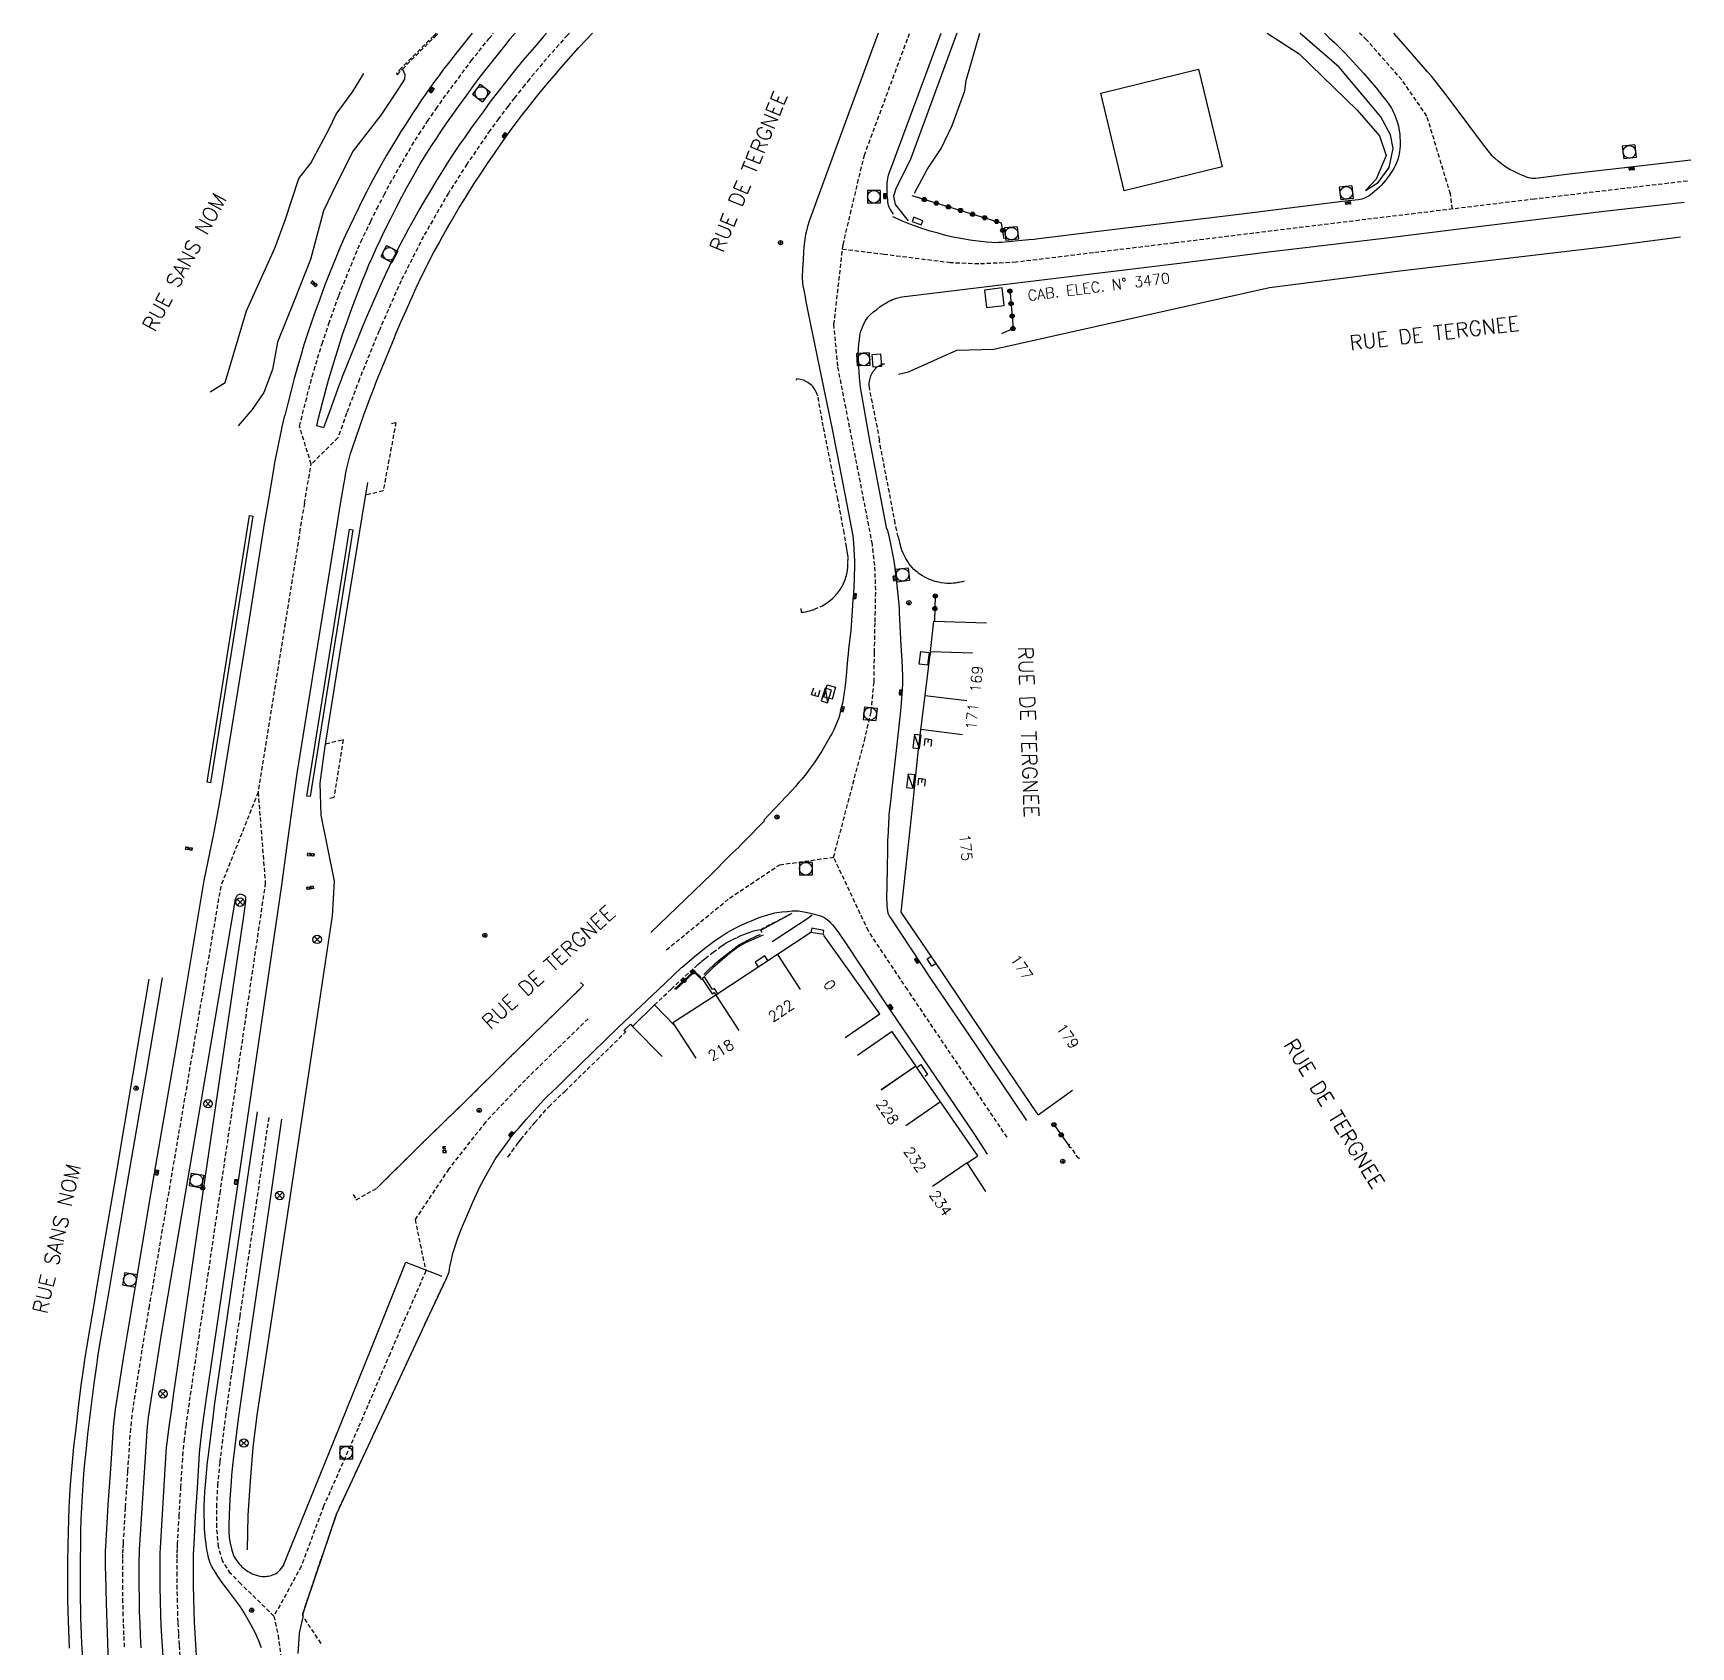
# Model space of a CAD drawing. Header units: millimetres. Extents: x 163014 to 164000, y 124000 to 125000.
# Drawn here: x 163764.5 to 163961.5, y 124808.2 to 125000 of the extents above; entities that cross this region are included whole.
import ezdxf
from ezdxf.enums import TextEntityAlignment as Align

# ---------------------------------------------------------------- set-up
doc = ezdxf.new("R2010")
doc.units = ezdxf.units.MM
doc.linetypes.add('DASHED', pattern=[0.75, 0.5, -0.25])
doc.layers.get('0').update_dxf_attribs({"linetype": 'CONTINUOUS'})
for name, color, linetype in [('W0001', 6, 'DASHED'), ('W0003', 5, 'CONTINUOUS'), ('W0008', 7, 'CONTINUOUS'), ('W0014', 7, 'CONTINUOUS'), ('W0015', 2, 'CONTINUOUS'), ('W0070', 7, 'DASHED'), ('W0071', 7, 'CONTINUOUS'), ('W0100', 7, 'CONTINUOUS'), ('W0103', 1, 'CONTINUOUS'), ('W0105', 7, 'CONTINUOUS'), ('W0112', 1, 'DASHED'), ('W0113', 2, 'DASHED'), ('W0210', 2, 'CONTINUOUS'), ('W0211', 2, 'CONTINUOUS'), ('W0212', 2, 'CONTINUOUS'), ('W0213', 2, 'CONTINUOUS'), ('W0322', 7, 'CONTINUOUS'), ('W0324', 4, 'CONTINUOUS'), ('W0400', 7, 'CONTINUOUS'), ('W0420', 7, 'CONTINUOUS'), ('W0421', 7, 'CONTINUOUS'), ('W0424', 7, 'CONTINUOUS'), ('W0425', 7, 'CONTINUOUS'), ('W0430', 7, 'CONTINUOUS'), ('W0431', 7, 'CONTINUOUS'), ('W0469', 7, 'CONTINUOUS'), ('W0601', 7, 'CONTINUOUS'), ('W0856', 7, 'CONTINUOUS'), ('W0989', 7, 'CONTINUOUS'), ('W0991', 7, 'CONTINUOUS'), ('W1102', 7, 'CONTINUOUS'), ('W1471', 7, 'CONTINUOUS')]:
    doc.layers.add(name, color=color, linetype=linetype)
doc.styles.get("Standard").update_dxf_attribs({"font": 'romans.shx', "width": 0.85})

# ---------------------------------------------------------------- blocks, each defined once
blk = doc.blocks.new('T420')
for p, q in [((0.75, 0.75), (-0.75, 0.75)), ((-0.75, 0.75), (-0.75, -0.75)), ((0.75, 0.75), (0.75, -0.75)), ((0.75, -0.75), (-0.75, -0.75))]:
    blk.add_line(p, q)
blk.add_ellipse((0, 0), major_axis=(-0.53, 0.53), ratio=1, start_param=3.926991, end_param=10.210176)
blk = doc.blocks.new('T400')
for p, q in [((-0.15, 0.3), (0.15, 0.3)), ((-0.15, -0.25), (-0.15, 0.3)), ((-0.15, 0.15), (0.15, 0.15)), ((-0.15, 0), (0.15, 0)), ((0.15, 0.3), (0.15, -0.25)), ((-0.15, -0.15), (0.15, -0.15)), ((-0.15, -0.25), (-0.15, -0.3)), ((-0.15, -0.3), (0.15, -0.3)), ((0.15, -0.3), (0.15, -0.25))]:
    blk.add_line(p, q)
blk = doc.blocks.new('T425')
for p, q in [((-0.15, 0.6), (0.15, 0.6)), ((-0.15, 0.6), (-0.15, 0.3)), ((-0.15, 0.3), (0.15, 0.3)), ((-0.15, 0.15), (0.15, 0.15)), ((-0.15, -0.15), (-0.15, 0.15)), ((0, 0.45), (0.15, 0.45)), ((0.15, 0.45), (0.15, 0.3)), ((0.15, 0.15), (0.15, -0.15)), ((0.15, -0.15), (-0.15, -0.15))]:
    blk.add_line(p, q)
blk.add_ellipse((0, 0), major_axis=(-0.106, 0.106), ratio=1, start_param=3.926991, end_param=10.210176)
blk = doc.blocks.new('T856')
for p, q in [((-0.125, 0), (0.125, 0)), ((0, 0.125), (0, -0.125))]:
    blk.add_line(p, q)
blk.add_ellipse((0, 0), major_axis=(-0.177, 0.177), ratio=1, start_param=3.9269908, end_param=10.2101761)
blk = doc.blocks.new('T469')
at = {"color": 0, "linetype": 'Continuous', "flags": 128}
for points in [[(-0.35, 0.35), (0.35, -0.35)], [(-0.35, -0.35), (0.35, 0.35)]]:
    blk.add_lwpolyline(points, dxfattribs=at)
at = {"color": 0, "linetype": 'Continuous'}
blk.add_circle((0, 0), 0.5, dxfattribs=at)
blk = doc.blocks.new('T424')
for p, q in [((-0.15, 0.61), (0.15, 0.61)), ((-0.15, 0.31), (-0.15, 0.61)), ((0, 0.46), (-0.15, 0.46)), ((0.15, 0.31), (-0.15, 0.31)), ((-0.15, 0.16), (0.15, 0.16)), ((-0.15, -0.14), (-0.15, 0.16)), ((0.15, 0.16), (0.15, -0.14)), ((0.15, -0.14), (-0.15, -0.14))]:
    blk.add_line(p, q)
blk.add_ellipse((0, 0.01), major_axis=(-0.106, 0.106), ratio=1, start_param=3.926991, end_param=10.210176)
blk = doc.blocks.new('T1471')
at = {"color": 0, "linetype": 'Continuous', "flags": 128}
blk.add_lwpolyline([(-0.75, -0.5), (-0.75, 0.5), (0.75, 0.5), (0.75, -0.5), (-0.75, -0.5)], dxfattribs=at)
blk = doc.blocks.new('T430')
at = {"flags": 128}
for points in [[(-0.4, 2.1), (0.4, 2.1)], [(-0.4, 2.1), (-0.4, 1.3)], [(0.8, 0.8), (-0.8, 0.8)], [(-0.8, 0.8), (-0.8, 0)], [(0.8, 0.8), (-0.8, 0)], [(-0.8, 0), (0.8, 0)], [(-0.4, 1.7), (0, 1.7)], [(-0.4, 1.3), (0.4, 1.3)], [(0.8, 0), (0.8, 0.8)]]:
    blk.add_lwpolyline(points, dxfattribs=at)
blk = doc.blocks.new('t322o')
at = {"color": 0, "linetype": 'Continuous'}
for radius in [0.25, 0.15]:
    blk.add_circle((0, 0), radius, dxfattribs=at)

msp = doc.modelspace()

# ---------------------------------------------------------------- linework, layer by layer
at = {"layer": 'W0001'}
for points in [[(163828.21, 125000), (163827.98, 124999.76), (163825.5, 124996.96), (163823.47, 124994.54), (163822.91, 124993.85), (163821.69, 124992.32), (163820.93, 124991.34), (163819.82, 124989.84), (163818.78, 124988.44), (163816.04, 124984.44), (163813.84, 124980.99), (163810.87, 124975.83), (163808.21, 124970.57), (163805.58, 124964.59), (163803.27, 124958.89), (163801.74, 124954.81), (163800.71, 124951.89), (163797.53, 124948.75), (163796.14, 124953.28), (163797.65, 124959.2), (163798.82, 124963.08), (163799.62, 124965.47), (163800.83, 124968.83), (163803.07, 124974.38), (163803.44, 124975.2), (163804.61, 124977.64), (163805.33, 124979.13), (163806.2, 124980.77), (163806.88, 124982.09), (163809.5, 124986.64), (163810.34, 124987.96), (163811.37, 124989.52), (163812.37, 124991), (163813.23, 124992.22), (163816.56, 124996.7), (163817.48, 124997.85), (163818.66, 124999.34), (163819.21, 125000)], [(163880.24, 124868.75), (163868.39, 124886.31), (163863.75, 124893.29), (163859.62, 124902.04), (163863.28, 124915.9), (163863.28, 124915.9), (163864.08, 124919.38), (163864.42, 124922.88), (163864.47, 124926.4), (163864.55, 124930.04), (163864.63, 124933.79), (163864.51, 124936.74), (163864.22, 124939.23), (163863.8, 124941.48), (163861.95, 124950.97), (163860.11, 124960.43), (163859.66, 124965.38), (163860.74, 124974.85), (163863.27, 124985.48), (163868.47, 124999.5), (163868.64, 125000)], [(163933.17, 124979.09), (163932.92, 124980.89), (163930.13, 124990.15), (163927.14, 124994.46), (163922.96, 124999.2), (163922.13, 125000)], [(163961.1, 124982.42), (163942.91, 124980.27), (163922.89, 124977.85), (163909.56, 124976.22), (163900.08, 124975.05), (163890.5, 124973.89), (163881.31, 124972.77), (163876.87, 124972.56), (163873.52, 124972.7), (163865.61, 124973.69), (163860.68, 124974.3)], [(163796.72, 124944.12), (163797.53, 124948.75)], [(163796.72, 124944.12), (163796.72, 124944.12), (163796.72, 124944.12), (163796.72, 124944.12), (163796.2, 124940.97), (163793.96, 124926.93), (163791.22, 124909.76), (163786.78, 124898.6), (163783.62, 124880.04), (163780.34, 124860.78), (163778.28, 124848.71), (163777.77, 124845.67), (163777.28, 124842.62), (163776.8, 124839.58), (163776.33, 124836.52), (163776.22, 124835.73), (163776.13, 124834.92), (163776.05, 124834.11), (163775.99, 124833.31), (163775.7, 124829.02), (163775.43, 124824.74), (163775.17, 124820.45), (163775.14, 124819.83), (163775.12, 124819.2), (163775.1, 124818.58), (163775.09, 124817.01), (163775.09, 124815.45), (163775.11, 124813.88), (163775.15, 124812.32), (163775.19, 124810.87), (163775.25, 124809.42), (163775.33, 124807.97)], [(163791.22, 124909.76), (163792.08, 124898.99), (163790.33, 124887.08), (163786.7, 124862.36), (163783.12, 124837.92), (163782.89, 124836.36), (163782.66, 124834.64), (163782.44, 124832.92), (163782.35, 124832.14), (163782.28, 124831.36), (163782.22, 124830.58), (163782.01, 124827.21), (163781.81, 124823.84), (163781.62, 124820.47), (163781.59, 124819.86), (163781.57, 124819.25), (163781.56, 124818.63), (163781.56, 124817.06), (163781.56, 124815.5), (163781.59, 124813.94), (163781.63, 124812.37), (163781.68, 124811.03), (163781.75, 124809.68), (163781.83, 124808.33), (163781.93, 124806.99)], [(163839.75, 124891.04), (163847.26, 124897.18), (163853.21, 124901.15), (163859.62, 124902.04)]]:
    msp.add_lwpolyline(points, dxfattribs=at)
at = {"layer": 'W0003', "linetype": 'Continuous', "flags": 128}
for points in [[(163790.6, 124942.6), (163790.01, 124938.81), (163785.55, 124910.89), (163785.15, 124910.95), (163789.62, 124938.88), (163790.2, 124942.66), (163790.6, 124942.6)], [(163802.47, 124940.97), (163801.88, 124937.19), (163797.42, 124909.26), (163797.02, 124909.32), (163801.48, 124937.25), (163802.07, 124941.03), (163802.47, 124940.97)]]:
    msp.add_lwpolyline(points, dxfattribs=at)
at = {"layer": 'W0008'}
for points in [[(163816.65, 125000), (163814.91, 124997.83), (163814.36, 124997.12), (163813.81, 124996.41), (163813.27, 124995.7), (163812.73, 124994.98), (163812.2, 124994.26), (163811.68, 124993.53), (163811.16, 124992.8), (163810.65, 124992.06), (163810.15, 124991.32), (163809.65, 124990.58), (163809.16, 124989.83), (163808.68, 124989.08), (163808.2, 124988.32), (163807.73, 124987.55), (163807.3, 124986.85), (163806.88, 124986.14), (163806.46, 124985.43), (163806.05, 124984.71), (163805.65, 124984), (163805.25, 124983.27), (163804.86, 124982.55), (163804.47, 124981.82), (163804.09, 124981.09), (163803.71, 124980.36), (163801.57, 124975.91), (163801.37, 124975.48), (163800.86, 124974.29), (163800.37, 124973.1), (163799.74, 124971.53), (163799.13, 124969.95), (163798.54, 124968.38), (163797.96, 124966.79), (163797.52, 124965.52), (163797.09, 124964.24), (163796.67, 124962.94), (163796.28, 124961.64), (163795.9, 124960.34), (163795.51, 124958.94), (163795.14, 124957.54), (163794.79, 124956.14), (163794.39, 124954.54)], [(163801.42, 124946.34), (163801.51, 124946.94), (163801.62, 124947.55), (163801.74, 124948.15), (163801.88, 124948.76), (163802.04, 124949.4), (163802.21, 124950.04), (163802.31, 124950.37), (163802.42, 124950.7), (163803.76, 124954.52), (163804.14, 124955.59), (163804.53, 124956.66), (163804.92, 124957.65), (163805.31, 124958.64), (163807.38, 124963.72), (163807.6, 124964.26), (163808.2, 124965.65), (163808.8, 124967.04), (163809.4, 124968.38), (163810.01, 124969.72), (163810.37, 124970.48), (163810.73, 124971.23), (163811.11, 124971.98), (163811.61, 124972.97), (163812.12, 124973.95), (163812.65, 124974.92), (163813.14, 124975.83), (163813.65, 124976.73), (163814.16, 124977.63), (163814.64, 124978.45), (163815.12, 124979.27), (163815.62, 124980.08), (163816.25, 124981.1), (163816.9, 124982.11), (163817.72, 124983.37), (163818.55, 124984.61), (163819.3, 124985.71), (163820.06, 124986.8), (163820.83, 124987.88), (163821.43, 124988.71), (163822.04, 124989.53), (163822.66, 124990.33), (163823.62, 124991.56), (163824.6, 124992.77), (163825.62, 124994.02), (163826.67, 124995.25), (163826.97, 124995.6), (163829.28, 124998.24), (163829.37, 124998.34), (163830.96, 125000)], [(163864.92, 125000), (163860.14, 124987.09), (163856.72, 124977.65), (163856.52, 124977.01), (163856.34, 124976.36), (163856.28, 124976.07), (163856.23, 124975.77), (163856.15, 124975.19), (163856.09, 124974.61), (163856.04, 124974.03), (163855.98, 124973.03), (163855.93, 124972.02), (163855.89, 124971.01), (163855.89, 124970.74), (163855.91, 124970.47), (163855.94, 124970.2), (163856.14, 124969.04), (163856.35, 124967.89), (163856.58, 124966.73), (163858.42, 124957.86), (163859.44, 124952.92), (163860.05, 124949.92), (163861.6, 124941.91), (163861.75, 124941.08), (163861.89, 124940.24), (163861.94, 124939.81), (163861.98, 124939.39), (163862.1, 124937.28), (163862.11, 124937.03), (163862.1, 124936.65), (163862.01, 124933.99), (163861.99, 124933.67), (163861.98, 124933.36), (163861.92, 124932.67), (163861.87, 124931.98), (163861.65, 124928.99), (163861.4, 124926.8), (163861.33, 124926.18), (163861.28, 124925.57), (163861.06, 124923.14), (163861.01, 124922.55), (163860.96, 124922.12), (163860.89, 124921.68), (163860.78, 124921.02), (163860.67, 124920.37), (163860.57, 124919.93), (163860.41, 124919.27), (163860.31, 124918.89), (163860.18, 124918.51), (163860.05, 124918.14), (163859.85, 124917.66), (163859.63, 124917.18), (163859.4, 124916.72), (163859.26, 124916.46), (163858.21, 124914.66), (163857.92, 124914.19), (163857.62, 124913.72), (163857.3, 124913.27), (163856.83, 124912.62), (163856.34, 124911.97), (163855.83, 124911.34), (163855.49, 124910.96), (163855.08, 124910.46), (163854.65, 124909.96), (163851.32, 124906.43), (163851.38, 124906.35), (163851.38, 124906.34), (163851.37, 124906.33), (163850.58, 124905.52), (163849.78, 124904.71), (163849.05, 124903.99), (163848.64, 124903.55), (163848.3, 124903.21), (163847.94, 124902.88), (163847.59, 124902.55), (163847.25, 124902.21), (163845.09, 124900.04), (163837.9, 124893.1)], [(163866.74, 124978.5), (163866.6, 124978.67), (163866.48, 124978.85), (163866.36, 124979.03), (163866.3, 124979.12), (163866.26, 124979.22), (163866.22, 124979.32), (163866.16, 124979.53), (163866.11, 124979.75), (163866.07, 124979.96), (163866.05, 124980.18), (163866, 124980.74), (163865.98, 124981.29), (163865.97, 124981.84), (163865.98, 124982.14), (163866.02, 124982.43), (163866.07, 124982.72), (163866.16, 124983.11), (163866.27, 124983.49), (163866.4, 124983.87), (163872.39, 125000)], [(163917.94, 125000), (163918.52, 124999.46), (163919.13, 124998.88), (163919.73, 124998.29), (163920.32, 124997.69), (163920.9, 124997.09), (163921.76, 124996.16), (163922.6, 124995.23), (163923.35, 124994.37), (163924.08, 124993.51), (163924.5, 124993), (163924.91, 124992.47), (163925.26, 124992.02), (163925.6, 124991.56), (163925.76, 124991.32), (163925.91, 124991.08), (163926.04, 124990.83), (163926.17, 124990.57), (163926.31, 124990.24), (163926.44, 124989.91), (163926.56, 124989.57), (163926.67, 124989.23), (163926.74, 124988.95), (163926.8, 124988.67), (163926.85, 124988.38), (163926.9, 124987.99), (163926.93, 124987.6), (163926.95, 124987.21), (163926.95, 124986.89), (163926.94, 124986.58), (163926.92, 124986.26), (163926.88, 124985.95), (163926.84, 124985.67), (163926.78, 124985.4), (163926.71, 124985.13), (163926.62, 124984.87), (163926.52, 124984.59), (163926.4, 124984.31), (163926.27, 124984.05), (163926.12, 124983.79), (163925.9, 124983.43), (163925.66, 124983.09), (163925.41, 124982.75), (163925.15, 124982.43), (163924.94, 124982.18), (163924.72, 124981.94), (163924.49, 124981.71), (163924.2, 124981.44), (163923.91, 124981.18), (163923.61, 124980.92), (163923.42, 124980.77), (163923.23, 124980.64), (163923.02, 124980.53), (163922.81, 124980.42), (163922.61, 124980.35), (163922.41, 124980.28), (163922.2, 124980.23), (163921.99, 124980.2), (163920.43, 124980.01), (163908.13, 124978.49), (163890.75, 124976.38), (163883.69, 124975.51), (163883.48, 124975.49), (163882.83, 124975.42), (163880.4, 124975.19), (163879.59, 124975.12), (163879.21, 124975.1), (163878.82, 124975.09), (163878.44, 124975.11), (163877.77, 124975.15), (163877.1, 124975.22), (163876.43, 124975.3), (163875.8, 124975.39), (163875.16, 124975.5), (163874.53, 124975.61), (163874, 124975.72), (163873.48, 124975.84), (163872.96, 124975.96), (163872.03, 124976.21), (163871.11, 124976.46), (163870.61, 124976.61), (163870.11, 124976.78), (163869.91, 124976.84), (163868.67, 124977.29), (163868.28, 124977.44), (163867.89, 124977.6), (163867.28, 124977.87), (163866.67, 124978.15)], [(163961.5, 124984.92), (163954.69, 124984.11), (163947.02, 124983.22), (163943.07, 124982.73), (163942.91, 124982.72), (163942.75, 124982.72), (163942.6, 124982.74), (163942.44, 124982.76), (163942.2, 124982.82), (163941.95, 124982.89), (163941.72, 124982.98), (163941.49, 124983.08), (163940.99, 124983.31), (163940.49, 124983.55), (163940, 124983.8), (163939.78, 124983.93), (163939.56, 124984.06), (163939.35, 124984.2), (163939.19, 124984.31), (163939.04, 124984.43), (163938.61, 124984.77), (163938.19, 124985.12), (163938.08, 124985.22), (163937.98, 124985.32), (163937.89, 124985.43), (163937.46, 124985.96), (163937.04, 124986.5), (163936.63, 124987.04), (163933.6, 124991.07), (163932.36, 124992.71), (163931.1, 124994.34), (163930.66, 124994.89), (163930.21, 124995.42), (163927.92, 124998.05), (163926.2, 125000)], [(163882.59, 124870.74), (163876.55, 124879.71), (163871.17, 124887.64), (163866.4, 124894.84), (163866.26, 124895.05), (163866.14, 124895.27), (163866.11, 124895.33), (163866.1, 124895.39), (163866.06, 124895.69), (163866, 124896.21), (163865.97, 124896.57), (163865.95, 124897.09), (163865.98, 124898.67), (163866.01, 124900.79), (163866.05, 124903), (163866.08, 124904.2), (163866.09, 124904.34), (163866.22, 124906.85), (163866.24, 124907.14), (163866.27, 124907.44), (163866.4, 124908.66), (163866.54, 124909.87), (163867.15, 124915.09), (163867.5, 124918.39), (163867.6, 124919.4), (163867.69, 124920.41), (163867.77, 124921.43), (163867.8, 124922.02), (163867.83, 124922.62), (163867.84, 124923.21), (163867.84, 124923.41), (163867.83, 124923.62), (163867.75, 124925.42), (163867.66, 124927.23), (163867.46, 124931.09), (163867.43, 124931.6), (163867.39, 124932.11), (163867.24, 124933.59), (163867.08, 124935.06), (163866.98, 124935.99), (163866.92, 124936.45), (163866.78, 124937.52), (163866.75, 124937.69), (163866.47, 124939.08), (163866.25, 124940.06), (163866.02, 124941.04), (163865.96, 124941.05), (163863.86, 124952.03), (163862.97, 124957.02), (163862.86, 124957.66), (163862.77, 124958.3), (163862.73, 124958.68), (163862.69, 124959.06), (163862.62, 124960.35), (163862.56, 124961.72), (163862.55, 124961.98), (163862.56, 124962.24), (163862.57, 124962.51), (163862.62, 124963.02), (163862.68, 124963.53), (163862.74, 124964.04), (163862.78, 124964.25), (163862.87, 124964.56), (163862.97, 124964.86), (163863.08, 124965.16), (163863.21, 124965.46), (163863.31, 124965.66), (163863.42, 124965.85), (163863.55, 124966.04), (163863.69, 124966.22), (163863.84, 124966.38), (163864, 124966.54), (163864.36, 124966.86), (163864.74, 124967.16), (163865.12, 124967.45), (163865.47, 124967.69), (163865.83, 124967.92), (163866.2, 124968.13), (163866.41, 124968.23), (163866.63, 124968.33), (163866.85, 124968.41), (163867.08, 124968.48), (163867.4, 124968.57), (163867.73, 124968.64), (163868.06, 124968.7), (163868.39, 124968.75), (163879.79, 124970.12), (163900.72, 124972.66), (163911, 124973.95), (163925.35, 124975.68), (163934.29, 124976.79), (163951.21, 124978.82), (163960.71, 124979.91)], [(163773.46, 124806.33), (163773.33, 124809.84), (163773.22, 124813.34), (163773.11, 124816.85), (163773.1, 124817.54), (163773.09, 124818.24), (163773.09, 124818.94), (163773.1, 124819.54), (163773.13, 124820.15), (163773.16, 124820.76), (163773.42, 124825.06), (163773.7, 124829.36), (163773.99, 124833.66), (163774.04, 124834.35), (163774.11, 124835.03), (163774.19, 124835.71), (163774.29, 124836.39), (163774.75, 124839.45), (163775.23, 124842.51), (163775.73, 124845.57), (163776.24, 124848.63), (163778.4, 124861.51), (163781.63, 124880.26), (163784.81, 124899.27), (163785.95, 124904.84), (163786.55, 124908.01), (163786.88, 124909.79), (163789.79, 124927.85), (163792.04, 124941.91), (163792.51, 124944.57), (163792.66, 124945.54), (163793.15, 124948.62), (163793.17, 124948.73), (163793.68, 124951.26), (163793.99, 124952.78), (163794.09, 124953.22), (163794.39, 124954.54)], [(163783.91, 124807.14), (163783.81, 124808.46), (163783.73, 124809.79), (163783.67, 124811.11), (163783.62, 124812.44), (163783.58, 124813.98), (163783.55, 124815.52), (163783.54, 124817.07), (163783.55, 124818.61), (163783.56, 124819.2), (163783.58, 124819.78), (163783.61, 124820.37), (163783.8, 124823.73), (163784, 124827.09), (163784.21, 124830.45), (163784.26, 124831.2), (163784.33, 124831.94), (163784.41, 124832.68), (163784.63, 124834.38), (163784.86, 124836.08), (163785.1, 124837.78), (163788.65, 124861.94), (163792.42, 124887.63), (163794.05, 124898.73), (163794.62, 124903.16), (163795.56, 124909.74), (163795.88, 124911.98), (163798.13, 124926.02), (163800.37, 124940.04), (163801.03, 124944.04), (163801.42, 124946.34)], [(163821.17, 124868.65), (163821.91, 124869.53), (163822.15, 124869.8), (163823.08, 124870.85), (163825.14, 124873.16), (163825.38, 124873.41), (163825.63, 124873.66), (163826.8, 124874.77), (163827.97, 124875.89), (163834.07, 124881.83), (163838.71, 124886.25), (163841.55, 124888.95), (163841.6, 124888.99), (163843.06, 124890.2), (163844.53, 124891.4), (163844.74, 124891.56), (163844.95, 124891.72), (163845.47, 124892.1), (163846.01, 124892.47), (163846.48, 124892.78), (163846.97, 124893.08), (163847.41, 124893.33), (163847.85, 124893.56), (163848.63, 124893.95), (163849.42, 124894.31), (163849.86, 124894.5), (163850.3, 124894.68), (163850.76, 124894.86), (163851.23, 124895.02), (163851.7, 124895.17), (163852.18, 124895.32), (163852.41, 124895.37), (163852.63, 124895.42), (163852.87, 124895.46), (163853.47, 124895.54), (163854.08, 124895.61), (163854.69, 124895.67), (163854.94, 124895.69), (163855.18, 124895.68), (163855.43, 124895.66), (163855.87, 124895.61), (163856.3, 124895.53), (163856.73, 124895.44), (163857.33, 124895.28), (163857.92, 124895.11), (163858.06, 124895.07), (163858.2, 124895.01), (163858.35, 124894.95), (163858.5, 124894.87), (163858.61, 124894.81), (163858.72, 124894.73), (163858.9, 124894.6), (163859.07, 124894.45), (163859.26, 124894.26), (163859.44, 124894.06), (163859.52, 124893.96), (163860.03, 124893.31), (163860.12, 124893.2), (163861.1, 124891.73), (163865.6, 124884.97), (163876.36, 124869.1), (163877.88, 124866.76)]]:
    msp.add_lwpolyline(points, dxfattribs=at)
at = {"layer": 'W0014'}
for points in [[(163851.11, 124893.09), (163850.96, 124893.39), (163854.7, 124895.4)], [(163857.05, 124895.17), (163857.05, 124895.17), (163856.45, 124894.68), (163852.33, 124891.99)], [(163844.19, 124888.11), (163844.8, 124888.71), (163845.42, 124889.29), (163845.81, 124889.64), (163846.21, 124889.97), (163847.07, 124890.65), (163847.94, 124891.32), (163848.06, 124891.42), (163848.19, 124891.5), (163848.5, 124891.7), (163848.82, 124891.87), (163849.57, 124892.26), (163850.33, 124892.63), (163850.47, 124892.69), (163850.91, 124892.86)], [(163851.23, 124892.79), (163850.85, 124892.62), (163850.71, 124892.56), (163849.58, 124892.06), (163849.15, 124891.87), (163848.86, 124891.72), (163848.58, 124891.57), (163848.3, 124891.39), (163847.86, 124891.08), (163847.43, 124890.75), (163847.01, 124890.41), (163846.68, 124890.13), (163845.54, 124889.12), (163845.32, 124888.92), (163845.11, 124888.72), (163844.71, 124888.34), (163844.32, 124887.95)], [(163871.79, 124889.43), (163871.28, 124889.1), (163870.73, 124889.97), (163871.21, 124890.27)], [(163778.24, 124887.55), (163776.33, 124876.28), (163774.28, 124864.02), (163772.55, 124854.15), (163772.01, 124850.84), (163771.77, 124849.35), (163770.86, 124844), (163770.7, 124843), (163770.59, 124842.34), (163770.5, 124841.67), (163770.21, 124839.52), (163769.92, 124837.36), (163769.7, 124835.58), (163769.5, 124833.8), (163769.3, 124831.96), (163769.12, 124830.12), (163769, 124828.81), (163768.9, 124827.5), (163768.82, 124826.19), (163768.74, 124824.76), (163768.68, 124823.33), (163768.64, 124821.91), (163768.6, 124820.15), (163768.57, 124818.39), (163768.57, 124816.91), (163768.57, 124815.42), (163768.58, 124813.9), (163768.61, 124812.37), (163768.64, 124811.29), (163768.67, 124810.21), (163768.72, 124809.12), (163768.78, 124808.03)], [(163779.81, 124887.7), (163777.83, 124875.99), (163775.63, 124863.16), (163774, 124853.55), (163773.49, 124850.47), (163773.26, 124849.13), (163772.35, 124843.88), (163772.18, 124842.88), (163772.08, 124842.28), (163772, 124841.68), (163771.7, 124839.47), (163771.42, 124837.27), (163771.18, 124835.37), (163770.96, 124833.47), (163770.77, 124831.75), (163770.6, 124830.04), (163770.48, 124828.75), (163770.38, 124827.45), (163770.3, 124826.16), (163770.23, 124824.74), (163770.17, 124823.32), (163770.13, 124821.9), (163770.1, 124820.24), (163770.08, 124818.59), (163770.07, 124817.07), (163770.07, 124815.55), (163770.08, 124814.03), (163770.1, 124812.5), (163770.12, 124811.59), (163770.15, 124810.67), (163770.19, 124809.62), (163770.25, 124808.57), (163770.45, 124805.74)], [(163844.01, 124887.57), (163843.9, 124887.51), (163843.05, 124888.37), (163840.87, 124886.32)]]:
    msp.add_lwpolyline(points, dxfattribs=at)
at = {"layer": 'W0015'}
for points in [[(163825.51, 125000), (163825.11, 124999.55), (163824.34, 124998.67), (163823.5, 124997.69), (163822.66, 124996.69), (163821.83, 124995.69), (163821.08, 124994.77), (163820.35, 124993.83), (163819.62, 124992.89), (163818.78, 124991.78), (163817.95, 124990.66), (163817.12, 124989.53), (163816.47, 124988.61), (163815.81, 124987.68), (163815.17, 124986.75), (163814.61, 124985.92), (163814.06, 124985.09), (163813.52, 124984.26), (163812.92, 124983.32), (163812.34, 124982.38), (163811.77, 124981.43), (163811.1, 124980.29), (163810.44, 124979.14), (163809.79, 124977.99), (163809.1, 124976.73), (163808.42, 124975.46), (163807.76, 124974.19), (163807.29, 124973.27), (163806.84, 124972.35), (163806.41, 124971.42), (163805.64, 124969.75), (163804.89, 124968.07), (163804.21, 124966.5), (163803.55, 124964.92), (163803.27, 124964.22), (163801.22, 124959.13), (163801.04, 124958.67), (163800.86, 124958.2), (163800.29, 124956.65), (163799.73, 124955.1), (163799, 124953.09), (163798.19, 124953.31), (163798.4, 124954.23), (163798.63, 124955.14), (163798.86, 124956.05), (163799.1, 124956.95), (163799.34, 124957.86), (163799.6, 124958.76), (163799.86, 124959.67), (163800.13, 124960.57), (163800.4, 124961.47), (163800.69, 124962.37), (163800.98, 124963.26), (163801.27, 124964.16), (163801.58, 124965.05), (163801.89, 124965.94), (163802.21, 124966.82), (163802.53, 124967.7), (163802.92, 124968.73), (163803.31, 124969.76), (163803.71, 124970.78), (163804.05, 124971.62), (163804.4, 124972.45), (163804.76, 124973.28), (163805.25, 124974.39), (163805.75, 124975.48), (163806.28, 124976.57), (163806.94, 124977.9), (163807.62, 124979.23), (163808.32, 124980.55), (163808.91, 124981.66), (163809.52, 124982.75), (163810.14, 124983.85), (163810.5, 124984.48), (163810.88, 124985.1), (163811.27, 124985.72), (163811.83, 124986.61), (163812.41, 124987.48), (163812.99, 124988.35), (163813.66, 124989.33), (163814.35, 124990.31), (163815.04, 124991.28), (163816.03, 124992.64), (163817.02, 124994), (163817.61, 124994.79), (163818.21, 124995.57), (163818.35, 124995.76), (163820.57, 124998.55), (163821.19, 124999.31), (163821.77, 125000)], [(163777.32, 124808.08), (163777.25, 124809.51), (163777.19, 124810.94), (163777.14, 124812.37), (163777.11, 124813.91), (163777.09, 124815.46), (163777.09, 124817.01), (163777.1, 124818.55), (163777.11, 124819.15), (163777.13, 124819.74), (163777.16, 124820.33), (163777.43, 124824.61), (163777.7, 124828.89), (163777.98, 124833.17), (163778.04, 124833.94), (163778.11, 124834.7), (163778.2, 124835.47), (163778.31, 124836.23), (163778.77, 124839.27), (163779.25, 124842.31), (163779.74, 124845.34), (163780.25, 124848.37), (163782.31, 124860.45), (163785.59, 124879.71), (163788.48, 124896.82)], [(163788.48, 124896.82), (163788.5, 124896.95), (163788.53, 124897.08), (163788.57, 124897.19), (163788.62, 124897.29), (163788.68, 124897.39), (163788.75, 124897.48), (163788.79, 124897.53), (163788.83, 124897.57), (163788.91, 124897.62), (163789, 124897.66), (163789.08, 124897.68), (163789.17, 124897.67), (163789.23, 124897.66), (163789.28, 124897.65), (163789.36, 124897.62), (163789.42, 124897.59), (163789.53, 124897.53), (163789.63, 124897.46), (163789.66, 124897.42), (163789.69, 124897.37), (163789.71, 124897.32), (163789.73, 124897.08), (163789.74, 124896.99), (163789.74, 124896.9), (163789.72, 124896.72), (163789.7, 124896.54), (163789.43, 124894.75)], [(163789.43, 124894.75), (163788.23, 124886.53), (163784.75, 124862.78), (163781.14, 124838.06), (163780.87, 124836.2), (163780.62, 124834.33), (163780.37, 124832.47), (163780.3, 124831.86), (163780.25, 124831.26), (163780.2, 124830.66), (163780, 124827.31), (163779.8, 124823.96), (163779.61, 124820.61), (163779.58, 124819.97), (163779.56, 124819.33), (163779.55, 124818.68), (163779.54, 124816.99), (163779.55, 124815.31), (163779.57, 124813.62), (163779.62, 124811.93), (163779.66, 124810.7), (163779.73, 124809.47), (163779.81, 124808.25), (163779.9, 124807.02)]]:
    msp.add_lwpolyline(points, dxfattribs=at)
at = {"layer": 'W0070'}
for points in [[(163830.44, 124882.85), (163823, 124875.59), (163818.25, 124870.56), (163813.87, 124864.99), (163809.88, 124858.98), (163811.14, 124852.86), (163806.9, 124843.06), (163803.11, 124834.18), (163799, 124824.89), (163796.35, 124817.75), (163793.11, 124811.84), (163789.15, 124815.69), (163787.95, 124816.92), (163787, 124818.41), (163786.51, 124820.08), (163786.3, 124822.42), (163786.3, 124824.82), (163786.44, 124827.36), (163786.7, 124830.14), (163787.37, 124835.51), (163788.14, 124841.04), (163789.07, 124847.44), (163791.04, 124860.96), (163792.56, 124871.35)], [(163793.11, 124811.84), (163793.6, 124809.56), (163793.96, 124806.78)]]:
    msp.add_lwpolyline(points, dxfattribs=at)
at = {"layer": 'W0071'}
for points in [[(163805.32, 124862.7), (163810.52, 124867.84), (163815.95, 124873.12), (163820.99, 124878.1), (163829.44, 124886.37), (163829.89, 124886.82)], [(163791.11, 124871.78), (163789.55, 124861.32), (163787.58, 124847.77), (163786.64, 124841.23), (163786.01, 124836.87), (163785.87, 124835.75), (163785.24, 124830.66), (163785.18, 124830.16), (163785.08, 124829.26), (163784.99, 124828.35), (163784.92, 124827.44), (163784.87, 124826.59), (163784.82, 124825.74), (163784.79, 124824.89), (163784.78, 124824.34), (163784.79, 124823.79), (163784.8, 124823.01), (163784.83, 124822.23), (163784.86, 124821.79), (163784.89, 124821.35), (163784.94, 124820.91), (163784.99, 124820.46), (163785.06, 124820.02), (163785.13, 124819.57), (163785.21, 124819.19), (163785.3, 124818.82), (163785.41, 124818.44), (163785.5, 124818.18), (163785.61, 124817.92), (163785.73, 124817.67), (163785.86, 124817.44), (163786, 124817.21), (163786.39, 124816.59), (163786.8, 124815.97), (163786.98, 124815.71), (163787.41, 124815.15), (163788.03, 124814.37), (163788.39, 124813.9), (163788.74, 124813.42), (163789.08, 124812.94), (163789.3, 124812.62), (163789.5, 124812.3), (163789.69, 124811.97), (163790.3, 124810.86), (163790.9, 124809.75), (163790.99, 124809.57), (163791.08, 124809.38), (163791.25, 124808.95), (163791.42, 124808.52), (163791.58, 124808.09)], [(163794.01, 124870.91), (163792.52, 124860.6), (163790.55, 124847.1), (163789.64, 124840.86), (163789.4, 124839.18), (163789.16, 124837.49), (163789.02, 124836.39), (163788.87, 124835.28), (163788.26, 124830.4), (163788.23, 124830.11), (163788.14, 124829.34), (163788.07, 124828.57), (163788, 124827.79), (163787.93, 124826.78), (163787.87, 124825.76), (163787.81, 124824.75), (163787.78, 124823.88), (163787.76, 124822.61), (163787.76, 124821.9), (163787.8, 124821.2), (163787.91, 124820.5), (163788.06, 124819.82), (163788.27, 124819.14), (163788.39, 124818.9), (163788.53, 124818.66), (163788.68, 124818.42), (163788.81, 124818.23), (163788.96, 124818.05), (163789.11, 124817.88), (163789.27, 124817.71), (163789.45, 124817.56), (163789.63, 124817.41), (163789.83, 124817.27), (163790.04, 124817.13), (163790.26, 124817.01), (163790.51, 124816.88), (163790.77, 124816.78), (163791.03, 124816.69), (163791.25, 124816.63), (163791.48, 124816.59), (163791.71, 124816.56), (163791.89, 124816.55), (163792.08, 124816.56), (163792.27, 124816.57), (163792.43, 124816.59), (163792.6, 124816.63), (163792.76, 124816.67), (163792.94, 124816.73), (163793.11, 124816.79), (163793.28, 124816.87), (163793.4, 124816.94), (163793.51, 124817.01), (163793.62, 124817.1), (163793.72, 124817.2), (163793.82, 124817.31), (163794.03, 124817.58), (163794.22, 124817.86), (163794.26, 124817.91), (163794.29, 124817.97), (163794.45, 124818.36), (163794.61, 124818.75), (163800.3, 124832.82), (163804.73, 124843.81), (163808.76, 124853.89), (163813.06, 124852.26)], [(163821.17, 124868.65), (163821.17, 124868.65), (163819.48, 124866.31), (163818.48, 124864.58), (163817.55, 124862.81), (163816.69, 124861.01), (163815.74, 124858.79), (163815.47, 124858.15), (163815.15, 124857.34), (163814.85, 124856.53), (163814.63, 124855.9), (163814.43, 124855.26), (163814.33, 124854.92), (163814.03, 124853.69), (163813.99, 124853.54), (163813.97, 124853.4), (163813.92, 124853.06), (163813.87, 124852.72), (163813.52, 124851.84), (163811.29, 124847.06), (163800.55, 124824.01), (163798.09, 124816.76), (163796.83, 124812.96), (163796.54, 124812.11), (163796.52, 124811.98), (163796.53, 124811.86), (163796.52, 124811.7), (163796.36, 124811.04), (163796.21, 124810.37), (163796.15, 124810.06), (163796.12, 124809.75), (163796.03, 124808.57), (163795.96, 124807.4)]]:
    msp.add_lwpolyline(points, dxfattribs=at)
at = {"layer": 'W0100'}
for points in [[(163871.12, 124926.51), (163871.08, 124926.13)], [(163888.02, 124874.3), (163883.94, 124871.39), (163883.77, 124871.65), (163877.87, 124880.39), (163872.48, 124888.41), (163867.64, 124895.53), (163869.06, 124908.65), (163869.75, 124915.3), (163870.48, 124921.27), (163871.08, 124926.13)], [(163861, 124880.61), (163865.13, 124883.43), (163858.51, 124892.71), (163858.42, 124892.84), (163856.92, 124893.11), (163852.93, 124890.5), (163845.63, 124885.66), (163840.52, 124882.35), (163843.24, 124878.16)], [(163865.26, 124874.41), (163869.38, 124877.24), (163866.62, 124881.25), (163866.57, 124881.32), (163862.46, 124878.48)], [(163877.69, 124862.32), (163875.48, 124865.73), (163876.76, 124866.53), (163872.33, 124872.95), (163869.39, 124877.22), (163865.28, 124874.38)]]:
    msp.add_lwpolyline(points, dxfattribs=at)
at = {"layer": 'W0103'}
for points in [[(163871.12, 124926.51), (163871.16, 124926.87), (163871.53, 124930.11), (163877.78, 124929.9)], [(163840.75, 124882.01), (163838.33, 124884.48), (163835.73, 124881.93), (163839.23, 124878.36)]]:
    msp.add_lwpolyline(points, dxfattribs=at)
at = {"layer": 'W0105'}
for points in [[(163858.38, 124892.84), (163858.47, 124893.33), (163857.03, 124893.62), (163856.92, 124893.11)], [(163851.82, 124889.77), (163851.45, 124890.33), (163850.29, 124889.56), (163850.65, 124888.99)], [(163845.86, 124885.81), (163845.45, 124886.42), (163845.24, 124886.31), (163844.28, 124887.84), (163844, 124887.59), (163845.18, 124885.8), (163845.44, 124885.95), (163845.61, 124885.65)], [(163834.92, 124881.24), (163834.7, 124881.46), (163835.49, 124882.18), (163835.73, 124881.93)], [(163869.51, 124877.05), (163870, 124877.39), (163870.78, 124876.2), (163870.78, 124876.2), (163870.5, 124875.99)]]:
    msp.add_lwpolyline(points, dxfattribs=at)
at = {"layer": 'W0112'}
for points in [[(163875.13, 124934.85), (163874.93, 124934.79), (163874.84, 124934.77), (163874.55, 124934.71), (163874.4, 124934.68), (163874.26, 124934.65), (163874.11, 124934.64), (163873.85, 124934.61), (163873.59, 124934.59), (163873.34, 124934.58), (163873.09, 124934.59), (163872.74, 124934.62), (163872.39, 124934.67), (163872.11, 124934.72), (163871.84, 124934.78), (163871.55, 124934.87), (163871.26, 124934.96), (163871.01, 124935.06), (163870.76, 124935.18), (163870.47, 124935.32), (163870.19, 124935.48), (163869.99, 124935.6), (163869.8, 124935.73), (163869.61, 124935.87), (163869.46, 124935.99), (163869.31, 124936.11), (163869.17, 124936.25), (163868.95, 124936.48), (163868.74, 124936.73), (163868.57, 124936.95), (163868.42, 124937.19), (163868.2, 124937.56), (163868.05, 124937.85), (163867.89, 124938.2), (163867.74, 124938.55), (163867.67, 124938.72), (163867.62, 124938.91), (163867.6, 124938.99), (163867.5, 124939.42), (163867.44, 124939.65), (163867.34, 124940.12), (163867.29, 124940.12), (163866.95, 124941.72), (163865.04, 124951.64), (163865.11, 124951.66), (163863.91, 124957.65), (163863.86, 124958.15), (163863.85, 124958.25), (163863.85, 124958.35), (163863.86, 124958.44), (163863.93, 124958.78), (163864.01, 124959.12), (163864.06, 124959.28), (163864.12, 124959.43), (163864.2, 124959.58), (163864.28, 124959.73), (163864.34, 124959.82), (163864.4, 124959.91), (163864.54, 124960.07), (163864.69, 124960.22), (163864.81, 124960.32), (163864.94, 124960.41), (163865.15, 124960.53), (163865.41, 124960.67), (163865.46, 124960.69), (163865.56, 124960.73), (163865.61, 124960.62)], [(163855.72, 124931.61), (163855.76, 124931.19), (163855.96, 124931.16), (163856.03, 124931.17), (163856.26, 124931.21), (163856.54, 124931.28), (163856.81, 124931.35), (163857, 124931.4), (163857.19, 124931.46), (163857.34, 124931.52), (163858.11, 124931.86), (163858.28, 124931.94), (163858.44, 124932.03), (163858.6, 124932.12), (163858.83, 124932.29), (163859.06, 124932.46), (163859.29, 124932.64), (163859.43, 124932.76), (163859.57, 124932.89), (163859.71, 124933.02), (163859.84, 124933.16), (163859.97, 124933.3), (163860.09, 124933.44), (163860.21, 124933.59), (163860.32, 124933.75), (163860.43, 124933.9), (163860.53, 124934.06), (163860.62, 124934.23), (163860.71, 124934.4), (163860.8, 124934.58), (163860.88, 124934.76), (163860.96, 124934.95), (163861.03, 124935.14), (163861.09, 124935.33), (163861.14, 124935.52), (163861.19, 124935.72), (163861.23, 124935.92), (163861.27, 124936.2), (163861.29, 124936.49), (163861.32, 124937.09), (163861.33, 124937.68), (163861.33, 124937.79), (163861.31, 124937.91), (163861.24, 124938.41), (163861.16, 124938.91), (163860.87, 124940.59), (163860.87, 124940.59), (163860.13, 124944.57), (163858.97, 124950.41), (163858.39, 124953.27), (163857.74, 124956.85), (163857.62, 124957.18), (163857.47, 124957.5), (163857.31, 124957.75), (163857.13, 124957.99), (163857.01, 124958.12), (163856.87, 124958.24), (163856.72, 124958.36), (163856.57, 124958.47), (163856.41, 124958.56), (163856.25, 124958.65), (163856.14, 124958.7), (163856.03, 124958.74), (163855.84, 124958.79), (163855.49, 124958.86), (163855.44, 124958.87), (163855.19, 124958.89), (163855.18, 124958.75)], [(163807.07, 124953.6), (163807.6, 124953.73), (163806.08, 124945.58), (163804, 124945.09)], [(163799.25, 124915.54), (163801.33, 124916.04), (163801.33, 124916), (163800.23, 124909.13), (163799.7, 124909)], [(163802.53, 124861.94), (163802.88, 124861.33), (163805.32, 124862.7), (163810.52, 124867.84), (163815.95, 124873.12), (163820.99, 124878.1), (163829.44, 124886.37), (163829.89, 124886.82), (163829.54, 124887.15)], [(163888.83, 124866.28), (163888.75, 124866.23), (163887.83, 124867.54), (163887.75, 124867.48), (163887.52, 124867.81), (163887.69, 124867.93)]]:
    msp.add_lwpolyline(points, dxfattribs=at)
at = {"layer": 'W0113'}
for points in [[(163812.39, 125000), (163812.09, 124999.7), (163808.24, 124995.85), (163807.65, 124995.18), (163807.78, 124995.07), (163808.37, 124995.73), (163812.21, 124999.58), (163812.63, 125000)], [(163838.33, 124884.48), (163840.32, 124886.36), (163840.87, 124886.88), (163842.01, 124887.93), (163842.54, 124888.42), (163843.07, 124888.91), (163843.49, 124889.29), (163843.93, 124889.67), (163844.14, 124889.84), (163844.36, 124890.01), (163845.31, 124890.74), (163846.27, 124891.47), (163846.45, 124891.59), (163846.63, 124891.72), (163846.86, 124891.86), (163847.1, 124891.99), (163847.62, 124892.25), (163848.14, 124892.51), (163848.53, 124892.69), (163848.93, 124892.86), (163849.33, 124893.02), (163849.71, 124893.15), (163850.09, 124893.28), (163850.48, 124893.39), (163850.95, 124893.45), (163854.46, 124895.29)], [(163820.91, 124866.4), (163821.4, 124867.09), (163821.9, 124867.77), (163822.18, 124868.14), (163822.46, 124868.5), (163823.8, 124870.15), (163823.95, 124870.33), (163824.11, 124870.51), (163825.67, 124872.28), (163825.78, 124872.39), (163827.66, 124874.21), (163834.87, 124881.23)], [(163798.72, 124808.6), (163796.62, 124811.7), (163796.53, 124811.86), (163796.52, 124811.98), (163796.54, 124812.11), (163796.83, 124812.96), (163798.09, 124816.76), (163800.55, 124824.01), (163811.29, 124847.06), (163813.52, 124851.84)]]:
    msp.add_lwpolyline(points, dxfattribs=at)
at = {"layer": 'W0210'}
for points in [[(163869.23, 124980.96), (163870.74, 124983.79), (163872.39, 124986.3), (163873.71, 124989.01), (163875.2, 124993.13), (163875.39, 124994.37), (163877, 125000)], [(163911.14, 125000), (163914.95, 124997.55), (163921.84, 124990.86), (163924.48, 124987.8), (163925.3, 124985.45), (163924.08, 124982.66), (163922.84, 124981.3)]]:
    msp.add_lwpolyline(points, dxfattribs=at)
at = {"layer": 'W0211'}
for points in [[(163808.37, 124995.73), (163808.65, 124995.1), (163808.62, 124994.54), (163807.62, 124992.98), (163805.79, 124990.24), (163802.52, 124986.03), (163800.48, 124981.99), (163799.01, 124978.87), (163797.44, 124973.1), (163795.52, 124968.2), (163793.52, 124963.28), (163792.92, 124960.02), (163791.9, 124957.27), (163790.53, 124955.27), (163788.87, 124953.34)], [(163867.32, 124959.46), (163868.53, 124959.75), (163874.27, 124962.32), (163878.66, 124962.42), (163911.41, 124969.77), (163926.59, 124971.7), (163951.48, 124974.64), (163960.28, 124975.79)]]:
    msp.add_lwpolyline(points, dxfattribs=at)
at = {"layer": 'W0212'}
for points in [[(163874.27, 125000), (163874.12, 124999.58), (163868.71, 124984.89), (163867.07, 124981.61), (163866.74, 124980.61), (163866.93, 124979.64), (163868.47, 124977.68)], [(163922.84, 124981.3), (163924.34, 124982.25), (163925.63, 124984.01), (163926.13, 124986.27), (163925.82, 124987.93), (163924.66, 124990.07), (163919.72, 124995.94), (163915.04, 125000)]]:
    msp.add_lwpolyline(points, dxfattribs=at)
at = {"layer": 'W0213'}
msp.add_lwpolyline([(163785.53, 124957.38), (163787.31, 124958.47), (163789.86, 124967.01), (163793.2, 124974.46), (163794.43, 124977.77), (163796.05, 124982.71), (163797.49, 124984.53), (163799.66, 124988.64), (163800.51, 124990.38), (163802.48, 124993.08), (163803.79, 124995.21)], dxfattribs=at)
at = {"layer": 'W0322'}
for points in [[(163879.87, 124975.55), (163879.59, 124977.43), (163868.96, 124980.66)], [(163880.55, 124969.57), (163880.97, 124964.91), (163879.56, 124964.26)], [(163871.7, 124933.14), (163871.59, 124930.1)], [(163843.86, 124887.73), (163843.06, 124888.55), (163840.72, 124886.35)], [(163885.8, 124870.27), (163887.53, 124867.81)]]:
    msp.add_lwpolyline(points, dxfattribs=at)
at = {"layer": 'W0324'}
msp.add_lwpolyline([(163789.96, 124819.72), (163790.05, 124823.78), (163790.3, 124827.88), (163790.64, 124831.87), (163791.11, 124835.71), (163794.71, 124859.47), (163798.27, 124883.19), (163800.05, 124895.06), (163800.31, 124899.18), (163798.71, 124907.03), (163798.59, 124910.84), (163799.16, 124914.95), (163801.02, 124926.69), (163803.58, 124942.52), (163804.25, 124946.58)], dxfattribs=at)
at = {"layer": 'W0421'}
msp.add_lwpolyline([(163868.95, 124977.63), (163870.03, 124977.2), (163870.23, 124977.69), (163869.16, 124978.12)], close=True, dxfattribs=at)
at = {"layer": 'W0431'}
msp.add_lwpolyline([(163877.77, 124967.38), (163879.87, 124967.62), (163879.64, 124969.71), (163877.54, 124969.46)], close=True, dxfattribs=at)
at = {"layer": 'W0601'}
msp.add_lwpolyline([(163891.36, 124992.86), (163902.98, 124995.73), (163905.78, 124984.11), (163894.16, 124981.24)], close=True, dxfattribs=at)
at = {"layer": 'W1102'}
for points in [[(163871.12, 124926.51), (163876.14, 124926.35)], [(163870.48, 124921.27), (163875.44, 124920.66)], [(163869.99, 124917.25), (163874.95, 124916.64)], [(163852.93, 124890.5), (163855.66, 124886.31)], [(163845.63, 124885.66), (163848.35, 124881.46)], [(163872.33, 124872.95), (163868.22, 124870.11)], [(163875.48, 124865.73), (163871.36, 124862.89)]]:
    msp.add_lwpolyline(points, dxfattribs=at)

# ---------------------------------------------------------------- block references
at = {"layer": 'W0322'}
for p, rotation in [((163870.39, 124980.22), 163.1367482733996), ((163871.83, 124979.79), 163.1367482733996), ((163873.26, 124979.35), 163.1367482733996), ((163874.7, 124978.92), 163.1367482733996), ((163876.13, 124978.48), 163.1367482733996), ((163877.57, 124978.05), 163.1367482733996), ((163879, 124977.61), 163.1367482733996), ((163879.72, 124976.56), 98.52376294108811), ((163880.57, 124969.35), 275.0709801168558), ((163880.71, 124967.85), 275.0709801168558), ((163880.84, 124966.36), 275.0709801168558), ((163880.93, 124964.89), 204.6676855724884), ((163871.7, 124933.1), 268.0318902830898), ((163871.65, 124931.6), 268.0318902830898), ((163841.81, 124887.38), 223.2757245546183), ((163842.91, 124888.4), 223.2757245546183), ((163885.8, 124870.26), 305.2115969958566), ((163886.67, 124869.04), 305.2115969958566)]:
    msp.add_blockref('t322o', p, dxfattribs=dict(at, rotation=rotation))
at = {"layer": 'W0400'}
for p, rotation in [((163811.84, 124993.25), 324.2965759262843), ((163820.53, 124987.85), 323.7963391854142), ((163954.45, 124983.88), 276.60231), ((163920.78, 124979.81), 97.58905672729725), ((163866.88, 124935.19), 186.54759), ((163862.13, 124933.09), 355.80906), ((163867.61, 124921.65), 356.62923), ((163860.66, 124919.67), 346.37805), ((163869.53, 124889.75), 213.54678), ((163866.38, 124884.24), 34.12476), ((163821.31, 124869.1), 319.72959), ((163779.18, 124864.58), 350.2473700590978), ((163788.61, 124863.47), 350.2473700590978)]:
    msp.add_blockref('T400', p, dxfattribs=dict(at, rotation=rotation))
msp.add_blockref('T400', (163865.73, 124980.64), dxfattribs=at)
at = {"layer": 'W0420'}
for p, rotation in [((163817.75, 124992.88), 52.29562896131986), ((163954.18, 124985.89), 6.6023531720247), ((163920.55, 124981.02), 6.771706667711812), ((163880.76, 124976.17), 5.444297983438765), ((163806.8, 124973.76), 62.92293777526547), ((163863.18, 124961.22), 272.6574022512572), ((163867.81, 124935.62), 96.54755872920465), ((163863.97, 124919.1), 84.30853053008859), ((163783.89, 124863.63), 80.24737005909776), ((163775.98, 124851.81), 80.44112094770695)]:
    msp.add_blockref('T420', p, dxfattribs=dict(at, rotation=rotation))
for p in [(163864.4, 124980.55), (163856.3, 124900.68), (163801.68, 124831.26)]:
    msp.add_blockref('T420', p, dxfattribs=at)
at = {"layer": 'W0424'}
msp.add_blockref('T424', (163813.38, 124867.06), dxfattribs=at)
at = {"layer": 'W0425'}
for p, rotation in [((163798.03, 124970.06), 45), ((163783.21, 124903.03), 78.1370665796055), ((163797.71, 124902.33), 81.9640824040222), ((163797.18, 124898.36), 278.9999999999999)]:
    msp.add_blockref('T425', p, dxfattribs=dict(at, rotation=rotation))
at = {"layer": 'W0430'}
for p, rotation in [((163859.13, 124921.14), 72.12297483068987), ((163869.13, 124915.84), 263.9628), ((163868.37, 124911.14), 263.2847399999999)]:
    msp.add_blockref('T430', p, dxfattribs=dict(at, rotation=rotation))
at = {"layer": 'W0469'}
for p in [(163789.08, 124896.7), (163798.24, 124892.27), (163785.27, 124872.74), (163793.79, 124861.83), (163779.91, 124838.26), (163789.53, 124832.41)]:
    msp.add_blockref('T469', p, dxfattribs=at)
at = {"layer": 'W0856'}
for p in [(163853.31, 124975.1), (163868.57, 124932.29), (163852.89, 124906.83), (163818.17, 124892.76), (163776.72, 124874.58), (163817.5, 124871.95), (163886.85, 124865.89), (163784.63, 124862.74), (163790.46, 124812.54)]:
    msp.add_blockref('T856', p, dxfattribs=at)
at = {"layer": 'W1471'}
for p, rotation in [((163864.76, 124961.1), 94.49999999999999), ((163870.38, 124925.69), 83.7), ((163859.15, 124921.67), 254.7)]:
    msp.add_blockref('T1471', p, dxfattribs=dict(at, rotation=rotation))

# ---------------------------------------------------------------- texts
at = {"layer": 'W0989'}
for s, rotation, p in [('RUE DE TERGNEE', 67.6233, (163845.64, 124974.14)), ('RUE SANS NOM', 61.6856, (163778.16, 124964.8)), ('RUE DE TERGNEE', 6.6638, (163920.92, 124963.17)), ('RUE DE TERGNEE', 272.0426, (163882.41, 124927.09)), ('RUE DE TERGNEE', 42.4717, (163818.22, 124882.11)), ('RUE DE TERGNEE', 301.5, (163913.81, 124880.23)), ('RUE SANS NOM', 77.1161, (163765.27, 124847.87))]:
    msp.add_text(s, height=1.75, rotation=rotation, dxfattribs=at).set_placement(p, align=Align.MIDDLE_LEFT)
at = {"layer": 'W0991'}
for s, rotation, p in [('CAB. ELEC. N° 3470', 7.2, (163891.21, 124969.24)), ('169', 84.6, (163877.21, 124923.15)), ('171', 84.6, (163876.71, 124918.73)), ('175', 275.3818, (163874.72, 124903.13)), ('177', 303.7831, (163881.45, 124888.62)), ('0', 301.944, (163858.62, 124886.53)), ('222', 34.3743, (163853.72, 124883.28)), ('179', 305.1003, (163886.94, 124880.42)), ('218', 31.5, (163846.55, 124878.58)), ('228', 304.564, (163865.5, 124871.41)), ('232', 303.6621, (163868.78, 124865.77)), ('234', 303.6621, (163871.82, 124860.58))]:
    msp.add_text(s, height=1.25, rotation=rotation, dxfattribs=at).set_placement(p, align=Align.CENTER)

doc.saveas('drawing.dxf')
